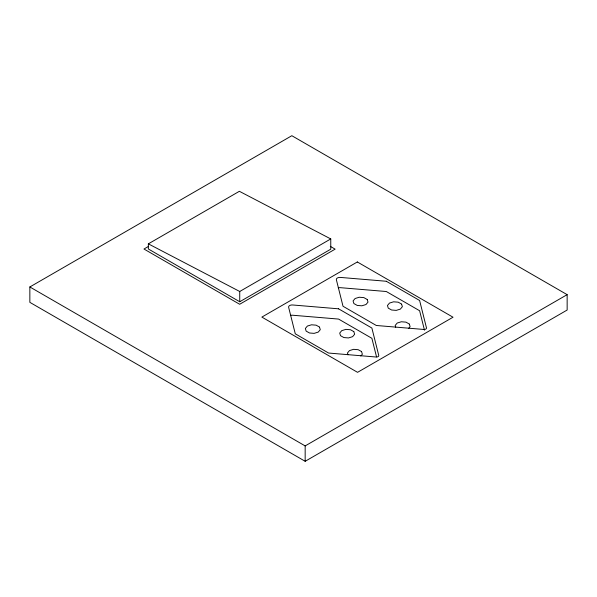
<?xml version="1.0" encoding="UTF-8"?>
<svg xmlns="http://www.w3.org/2000/svg" width="597" height="597" viewBox="0 0 597 597"><rect width="100%" height="100%" fill="white"/><g stroke="black" fill="none" stroke-linecap="round" stroke-linejoin="round"><path stroke-width="0.9" d="M360.842 356.028L362.364 354.215L361.595 351.715M408.579 328.469L410.102 326.649L409.333 324.156M29.85 286.963L291.836 135.706L567.15 294.657L567.15 310.037L305.164 461.294L29.85 302.343L29.85 286.963L305.164 445.914L567.15 294.657M148.347 243.852L239.375 191.301L330.76 238.934L330.76 249.188L239.733 301.746L148.347 248.979L148.347 243.852L239.733 291.485L330.76 238.934M147.981 246.703L143.974 249.024L239.666 304.269L335.133 249.15L330.313 246.36M401.565 304.045L398.206 302.179L393.595 301.813L389.49 303.075L387.453 305.492L388.266 308.142L391.617 310.007L396.236 310.38L400.341 309.112L402.378 306.694L401.609 304.194M367.2 299.47L363.842 297.604L359.23 297.239L355.118 298.5L353.081 300.918L353.902 303.567L357.252 305.433L361.864 305.806L365.976 304.537L368.013 302.119L367.245 299.619M409.288 324.007L405.93 322.141L401.318 321.768L397.214 323.037L395.177 325.455L395.721 327.216M353.827 331.604L350.476 329.745L345.864 329.372L341.753 330.634L339.715 333.059L340.529 335.701L343.887 337.566L348.499 337.939L352.611 336.671L354.64 334.253L353.872 331.753M319.462 327.029L316.104 325.164L311.492 324.798L307.388 326.059L305.351 328.477L306.164 331.126L309.515 332.992L314.134 333.365L318.238 332.096L320.276 329.678L319.507 327.178M361.551 351.566L358.2 349.7L353.588 349.327L349.476 350.596L347.439 353.014L347.984 354.775M424.489 330.193L419.616 310.738L386.311 291.515L340.35 287.672A3.522 2.03 0 0 0 338.238 287.881M376.535 356.864L371.879 338.305L338.574 319.074L292.612 315.231A3.522 2.03 0 0 0 290.5 315.44M305.164 445.914L305.164 461.294M239.733 291.485L239.733 301.746M357.334 261.964L261.867 317.089L357.558 372.334L453.026 317.216L357.334 261.964M386.311 281.262L340.35 277.418A3.522 2.03 0 0 0 336.365 279.717L343.014 306.254L376.319 325.484L423.833 329.454A2.343 1.351 0 0 0 426.489 327.917L419.616 300.485L386.311 281.262M338.574 308.821L292.612 304.977A3.522 2.03 0 0 0 288.627 307.283L295.284 333.813L328.581 353.043L376.095 357.013A2.343 1.351 0 0 0 378.759 355.476L371.879 328.044L338.574 308.821"/></g></svg>
